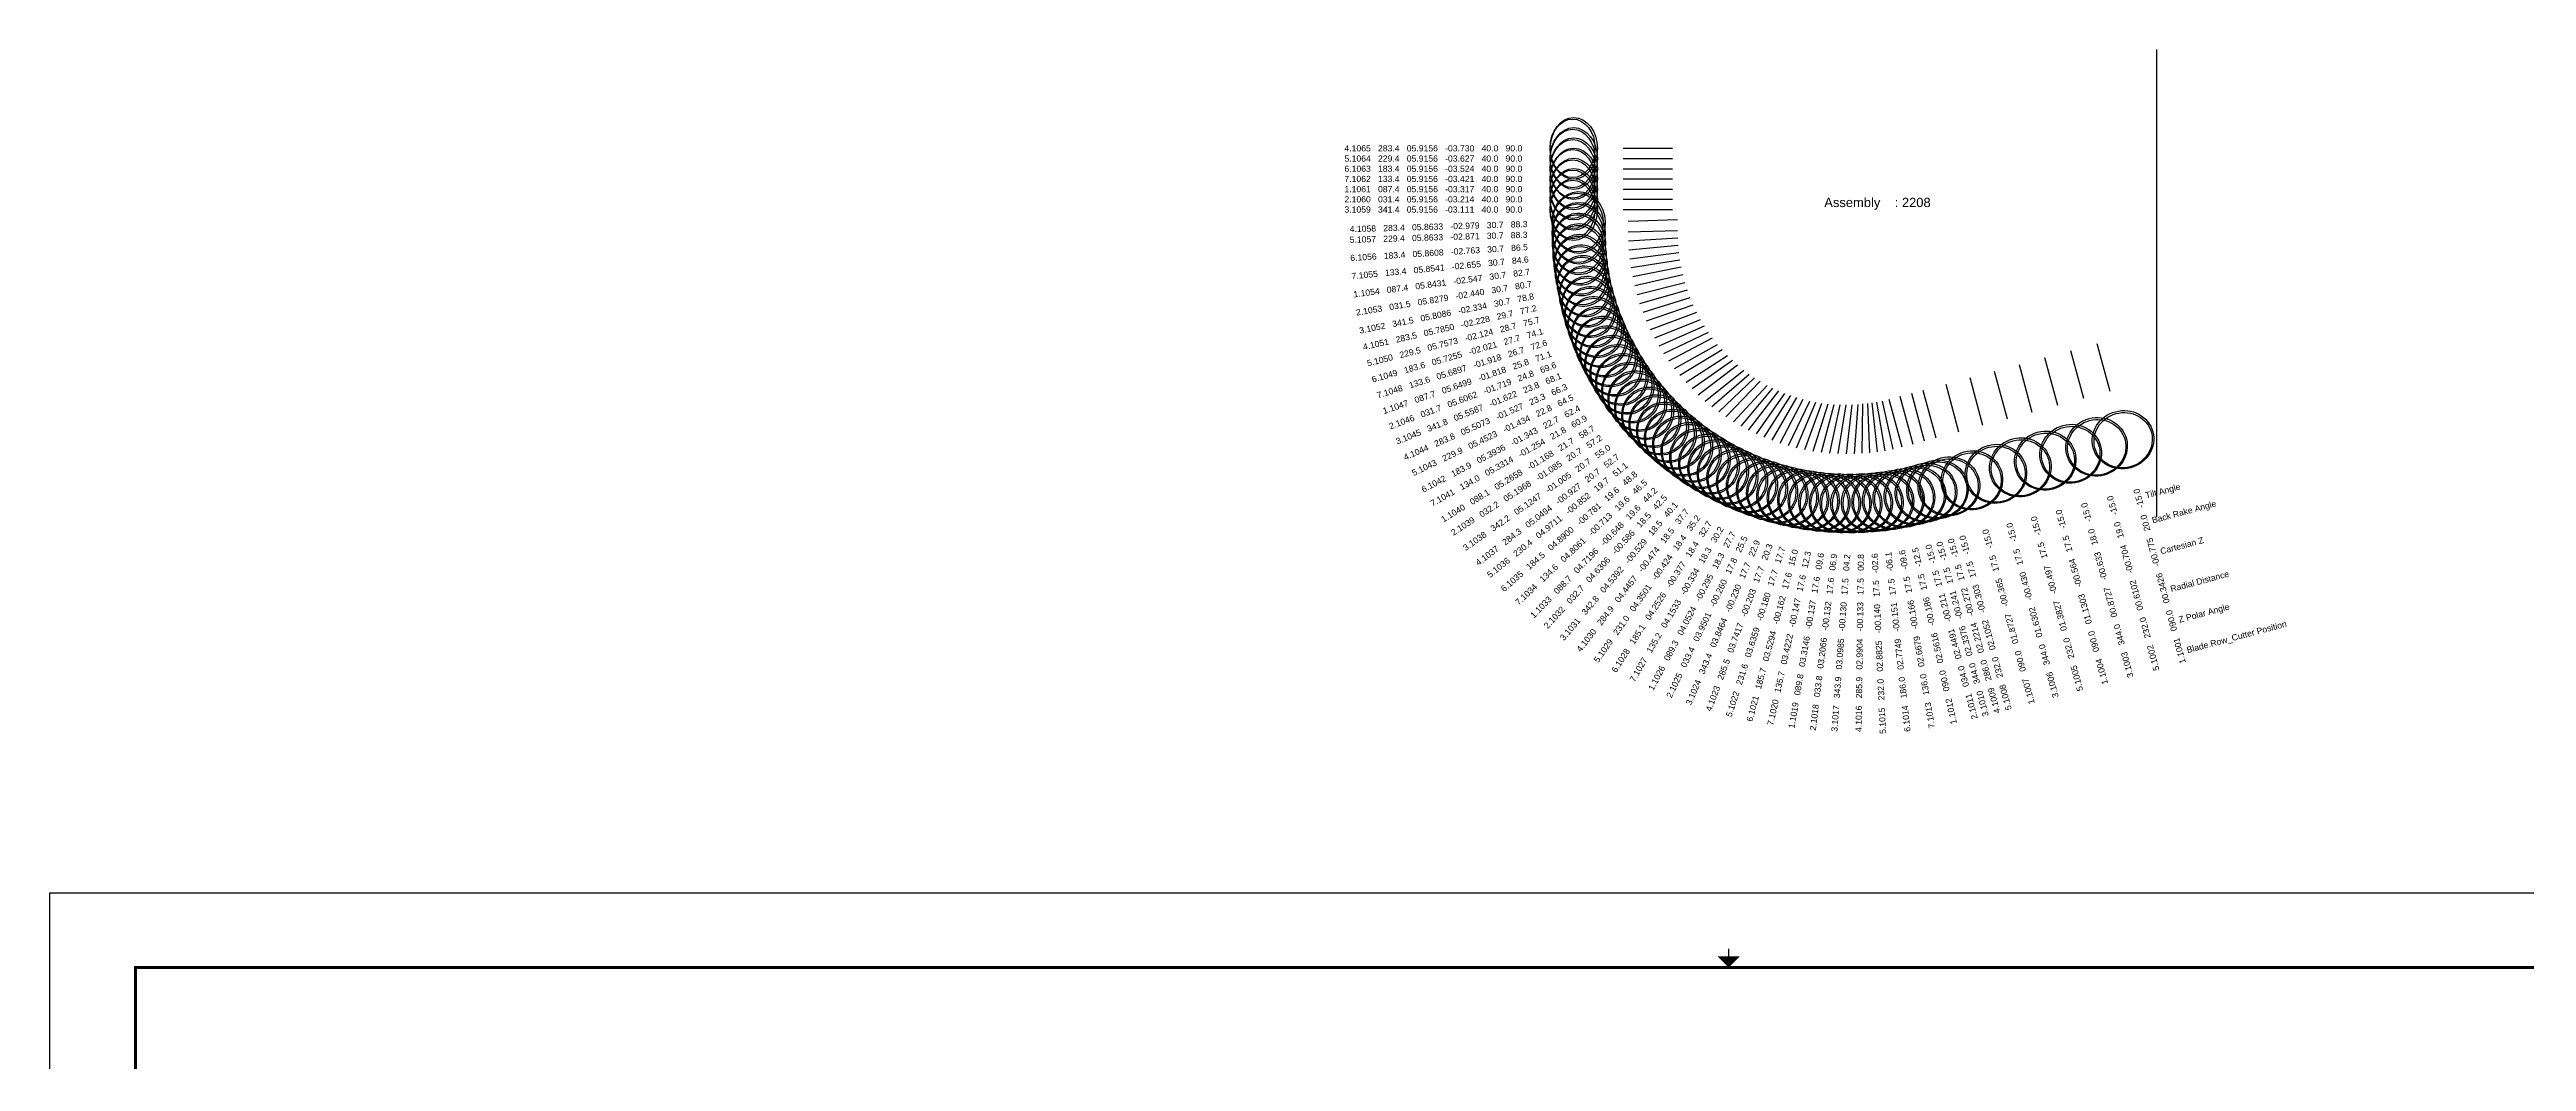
# Model space of a CAD drawing. Header units: inches. Extents: x -35.5 to 32.5, y -59 to 0.4.
# Drawn here: x -35.47 to -10.39, y -16.67 to -6.43 of the extents above; entities that cross this region are included whole.
import ezdxf
from ezdxf.enums import TextEntityAlignment as Align

# ---------------------------------------------------------------- set-up
doc = ezdxf.new("R2010")
doc.units = ezdxf.units.IN
doc.header["$MEASUREMENT"] = 0
for name, color, linetype, true_color in [('Blade_1', 30, 'Continuous', 0xff7f00), ('Blade_2', 7, 'Continuous', 0xcccc00), ('Blade_3', 7, 'Continuous', 0x00cc00), ('Blade_4', 7, 'Continuous', 0x00cccc), ('Blade_5', 7, 'Continuous', 0x0066cc), ('Blade_6', 190, 'Continuous', 0x7f00ff), ('Blade_7', 7, 'Continuous', 0xcc00cc)]:
    doc.layers.add(name, color=color, linetype=linetype, true_color=true_color)
doc.layers.add('Title Block', color=7, linetype='Continuous')
doc.styles.add('RomanD', font='romand.shx', dxfattribs={"width": 0.9})
doc.styles.add('RomanS', font='romans')
doc.styles.get("Standard").update_dxf_attribs({"font": 'arial.ttf'})

# ---------------------------------------------------------------- blocks, each defined once
blk = doc.blocks.new('COT_Dblock')
at = {"layer": 'Title Block', "color": 8}
blk.add_lwpolyline([(0, 0), (34, 0), (34, 22), (0, 22)], close=True, dxfattribs=at)
at = {"layer": 'Title Block', "const_width": 0.015}
blk.add_lwpolyline([(17, 21.438), (17, 21.363)], dxfattribs=at)
at = {"layer": 'Title Block', "const_width": 0.03}
blk.add_lwpolyline([(33.13, 21.25), (0.87, 21.25), (0.87, 0.75), (33.13, 0.75)], close=True, dxfattribs=at)
at = {"layer": 'Title Block'}
blk.add_solid([(16.887, 21.363), (17.113, 21.363), (17, 21.25)], dxfattribs=at)
at = {"layer": 'Title Block', "color": 1, "style": 'RomanS', "flags": 8}
for tag, p in [('FNAME', (0.62, 3.75)), ('REVDATE', (0.62, 2.25)), ('USER', (0.62, 0.75))]:
    blk.add_attdef(tag, text='', height=0.047, rotation=90, dxfattribs=at).set_placement(p, align=Align.BOTTOM_LEFT)
at = {"layer": 'Title Block', "color": 3, "style": 'RomanS', "flags": 8}
blk.add_attdef('DRAWN', text='', height=0.11, dxfattribs=at).set_placement((28.7, 1.984), align=Align.MIDDLE_CENTER)
for tag, p in [('DDATE', (28.356, 1.672)), ('CHECK', (28.356, 1.406)), ('MATRL', (28.356, 1.149)), ('PDATE', (28.356, 0.883)), ('SCALE', (29.896, 0.855)), ('SHEET', (32.005, 0.855))]:
    blk.add_attdef(tag, text='', height=0.094, dxfattribs=at).set_placement(p, align=Align.MIDDLE_LEFT)
at = {"layer": 'Title Block', "color": 3, "style": 'RomanD', "width": 0.9, "flags": 8}
for tag, height, p in [('TITL1', 0.125, (31.337, 1.684)), ('TITL2', 0.094, (31.337, 1.514)), ('TITL3', 0.094, (31.337, 1.374))]:
    blk.add_attdef(tag, text='', height=height, dxfattribs=at).set_placement(p, align=Align.MIDDLE_CENTER)
at = {"layer": 'Title Block', "color": 3, "style": 'RomanS', "flags": 8}
for tag, p in [('FSCM#', (30.337, 1.121)), ('DWG#', (31.81, 1.121)), ('REV#', (32.97, 1.121))]:
    blk.add_attdef(tag, text='', height=0.094, dxfattribs=at).set_placement(p, align=Align.TOP_CENTER)

msp = doc.modelspace()

# ---------------------------------------------------------------- linework, layer by layer
msp.add_line((-14.13498, -11.15624), (-14.13498, -6.42594))
at = {"layer": 'Blade_1'}
for p, q in [((-19.54058, -7.83894), (-19.04058, -7.83894)), ((-19.47227, -8.54373), (-18.97637, -8.47979)), ((-19.30241, -9.17306), (-18.82939, -9.01101)), ((-18.96499, -9.72292), (-18.53774, -9.46319)), ((-14.60958, -9.88822), (-14.73899, -9.40526)), ((-15.39728, -10.09922), (-15.52669, -9.61626)), ((-18.49928, -10.14247), (-18.15094, -9.78378)), ((-17.95014, -10.40948), (-17.71754, -9.96687)), ((-17.36411, -10.51605), (-17.28032, -10.02312)), ((-16.80696, -10.47243), (-16.91518, -9.98428)), ((-16.13968, -10.29822), (-16.26909, -9.81526))]:
    msp.add_line(p, q, dxfattribs=at)
for centre, major_axis, ratio in [((-20.03978, -7.83894), (0, -0.3125), 0.76608), ((-20.05058, -7.83894), (0, -0.2965), 0.76593592), ((-19.96938, -8.60794), (0.03996, -0.30993), 0.86016), ((-19.97808, -8.60894), (0.03791, -0.29407), 0.86003373), ((-19.77768, -9.33604), (0.10128, -0.29563), 0.9008), ((-19.78488, -9.33834), (0.09609, -0.2805), 0.90084317), ((-19.39518, -9.98474), (0.16233, -0.26703), 0.92896), ((-19.40078, -9.98784), (0.15402, -0.25336), 0.92883642), ((-18.85048, -10.50454), (0.22418, -0.21771), 0.9424), ((-18.85458, -10.50834), (0.21271, -0.20656), 0.94232715), ((-15.26658, -10.58724), (0.30185, 0.08088), 0.9536), ((-15.26528, -10.59184), (0.2864, 0.07674), 0.95379427), ((-14.47898, -10.37554), (0.30185, 0.08088), 0.93984), ((-14.47758, -10.38084), (0.2864, 0.07674), 0.93962901), ((-18.18488, -10.85644), (0.27663, -0.14537), 0.94944), ((-16.00898, -10.78624), (0.30185, 0.08088), 0.9536), ((-16.00768, -10.79084), (0.2864, 0.07674), 0.95379427), ((-18.18738, -10.86094), (0.26247, -0.13793), 0.94940978), ((-17.44868, -11.01404), (0.30808, -0.05237), 0.95328), ((-17.44958, -11.01884), (0.29231, -0.04969), 0.95311973), ((-16.69758, -10.96564), (0.30509, 0.06764), 0.9536), ((-16.69658, -10.97034), (0.28947, 0.06417), 0.95379427)]:
    msp.add_ellipse(centre, major_axis=major_axis, ratio=ratio, dxfattribs=at)
at = {"layer": 'Blade_2'}
for p, q in [((-19.54058, -7.94224), (-19.04058, -7.94224)), ((-19.45955, -8.63373), (-18.96609, -8.55313)), ((-19.26318, -9.25942), (-18.79456, -9.08508)), ((-18.90313, -9.79471), (-18.48288, -9.5238)), ((-18.42102, -10.19384), (-18.08322, -9.8252)), ((-17.86588, -10.43535), (-17.65098, -9.98389)), ((-17.28005, -10.51837), (-17.21972, -10.02202)), ((-16.71608, -10.45222), (-16.84549, -9.96926))]:
    msp.add_line(p, q, dxfattribs=at)
for centre, major_axis, ratio in [((-20.03978, -7.94224), (0, -0.3125), 0.76608), ((-20.05058, -7.94224), (0, -0.2965), 0.76593592), ((-19.95418, -8.71464), (0.05037, -0.30841), 0.86016), ((-19.96288, -8.71594), (0.0478, -0.29262), 0.86003373), ((-19.73428, -9.43494), (0.10896, -0.29289), 0.90816), ((-19.74118, -9.43724), (0.10338, -0.27789), 0.9079258), ((-19.32658, -10.06794), (0.16932, -0.26265), 0.93536), ((-19.33178, -10.07104), (0.16065, -0.24921), 0.93524452), ((-18.76178, -10.56614), (0.2304, -0.21113), 0.94816), ((-18.76558, -10.56984), (0.2186, -0.20032), 0.94806071), ((-18.08278, -10.89144), (0.28216, -0.13431), 0.95232), ((-18.08508, -10.89584), (0.26772, -0.12744), 0.95210793), ((-17.34098, -11.01984), (0.31022, -0.0377), 0.95328), ((-17.34158, -11.02464), (0.29433, -0.03577), 0.953457), ((-16.58528, -10.94024), (0.30185, 0.08088), 0.9536), ((-16.58408, -10.94484), (0.2864, 0.07674), 0.95379427)]:
    msp.add_ellipse(centre, major_axis=major_axis, ratio=ratio, dxfattribs=at)
at = {"layer": 'Blade_3'}
for p, q in [((-19.54058, -8.04544), (-19.04058, -8.04544)), ((-19.44331, -8.72318), (-18.95285, -8.62596)), ((-19.22047, -9.34416), (-18.75653, -9.1577)), ((-18.84211, -9.85884), (-18.43273, -9.57177)), ((-15.89718, -10.23322), (-16.02659, -9.75026)), ((-15.13968, -10.03022), (-15.26909, -9.54726)), ((-18.34578, -10.23745), (-18.02381, -9.8549)), ((-17.78306, -10.45688), (-17.58863, -9.99623)), ((-17.1963, -10.5175), (-17.15986, -10.01883)), ((-16.60458, -10.42272), (-16.73399, -9.93976))]:
    msp.add_line(p, q, dxfattribs=at)
for centre, major_axis, ratio in [((-20.03978, -8.04544), (0, -0.3125), 0.76608), ((-20.05058, -8.04544), (0, -0.2965), 0.76593592), ((-19.93498, -8.82074), (0.06076, -0.30654), 0.86016), ((-19.94358, -8.82234), (0.05765, -0.29084), 0.86003373), ((-19.68718, -9.53194), (0.11653, -0.28996), 0.9152), ((-19.69368, -9.53434), (0.11057, -0.27511), 0.91500843), ((-19.25458, -10.14844), (0.17942, -0.25586), 0.93536), ((-19.25968, -10.15164), (0.17023, -0.24276), 0.93558179), ((-15.00898, -10.51804), (0.30185, 0.08088), 0.95104), ((-15.00768, -10.52284), (0.2864, 0.07674), 0.95109612), ((-18.67058, -10.62374), (0.23909, -0.20123), 0.94816), ((-18.67418, -10.62764), (0.22685, -0.19092), 0.94839798), ((-15.76638, -10.72124), (0.30185, 0.08088), 0.9536), ((-15.76518, -10.72584), (0.2864, 0.07674), 0.95379427), ((-17.97938, -10.92224), (0.28791, -0.12152), 0.95232), ((-17.98138, -10.92674), (0.27316, -0.1153), 0.95244519), ((-17.23308, -11.02134), (0.31167, -0.02278), 0.9536), ((-17.23348, -11.02614), (0.29571, -0.02161), 0.953457), ((-16.47378, -10.91064), (0.30185, 0.08088), 0.9536), ((-16.47258, -10.91534), (0.2864, 0.07674), 0.95379427)]:
    msp.add_ellipse(centre, major_axis=major_axis, ratio=ratio, dxfattribs=at)
at = {"layer": 'Blade_4'}
for p, q in [((-19.54058, -7.42594), (-19.04058, -7.42594)), ((-19.48849, -8.16239), (-18.9887, -8.14793)), ((-19.4226, -8.81516), (-18.93498, -8.7046)), ((-19.17521, -9.42474), (-18.71729, -9.22396)), ((-18.77867, -9.92021), (-18.38092, -9.61723)), ((-18.26909, -10.27819), (-17.96361, -9.88236)), ((-17.69991, -10.47506), (-17.5266, -10.00605)), ((-17.11845, -10.51349), (-17.11165, -10.01353)), ((-16.48838, -10.39162), (-16.61779, -9.90866))]:
    msp.add_line(p, q, dxfattribs=at)
for centre, major_axis, ratio in [((-20.03978, -7.42594), (0, -0.3125), 0.76608), ((-20.05058, -7.42594), (0, -0.2965), 0.76593592), ((-19.98948, -8.17694), (0.00904, -0.31237), 0.85984), ((-19.99828, -8.17714), (0.00858, -0.29638), 0.86003373), ((-19.91168, -8.92624), (0.0691, -0.30476), 0.8688), ((-19.91998, -8.92794), (0.06557, -0.28916), 0.8688027), ((-19.63588, -9.62704), (0.12549, -0.2862), 0.91872), ((-19.64228, -9.62954), (0.11907, -0.27154), 0.91871838), ((-19.17948, -10.22584), (0.18936, -0.2486), 0.93568), ((-19.18438, -10.22924), (0.17966, -0.23587), 0.93558179), ((-18.57728, -10.67794), (0.2474, -0.19092), 0.94848), ((-18.58068, -10.68194), (0.23473, -0.18115), 0.94839798), ((-17.87488, -10.94884), (0.29313, -0.10832), 0.95264), ((-17.87668, -10.95344), (0.27812, -0.10277), 0.95278246), ((-17.12528, -11.01864), (0.31247, -0.00425), 0.9536), ((-17.12538, -11.02344), (0.29647, -0.00403), 0.953457), ((-16.35758, -10.87964), (0.30185, 0.08088), 0.9536), ((-16.35638, -10.88424), (0.2864, 0.07674), 0.95379427)]:
    msp.add_ellipse(centre, major_axis=major_axis, ratio=ratio, dxfattribs=at)
at = {"layer": 'Blade_5'}
for p, q in [((-19.54058, -7.52924), (-19.04058, -7.52924)), ((-19.48849, -8.27059), (-18.9887, -8.25613)), ((-19.39812, -8.9063), (-18.91366, -8.78263)), ((-19.12688, -9.50314), (-18.67551, -9.28805)), ((-14.87718, -9.95992), (-15.00659, -9.47696)), ((-18.7089, -9.98392), (-18.3195, -9.67028)), ((-15.64968, -10.16692), (-15.77909, -9.68396)), ((-18.19109, -10.3157), (-17.90287, -9.90714)), ((-17.61615, -10.49018), (-17.46446, -10.01374)), ((-17.04103, -10.50709), (-17.06412, -10.00762)), ((-16.37218, -10.36052), (-16.50159, -9.87756))]:
    msp.add_line(p, q, dxfattribs=at)
for centre, major_axis, ratio in [((-20.03978, -7.52924), (0, -0.3125), 0.76608), ((-20.05058, -7.52924), (0, -0.2965), 0.76593592), ((-19.98948, -8.28514), (0.00904, -0.31237), 0.85984), ((-19.99828, -8.28534), (0.00858, -0.29638), 0.86003373), ((-19.88428, -9.03054), (0.07729, -0.30279), 0.87712), ((-19.89228, -9.03244), (0.07333, -0.28729), 0.8772344), ((-19.58118, -9.71984), (0.13444, -0.28211), 0.92192), ((-19.58728, -9.72254), (0.12755, -0.26766), 0.92209106), ((-19.10148, -10.30044), (0.19603, -0.24337), 0.94176), ((-19.10608, -10.30384), (0.18599, -0.23091), 0.94165261), ((-14.74658, -10.44754), (0.30185, 0.08088), 0.9456), ((-14.74518, -10.45254), (0.2864, 0.07674), 0.94536256), ((-18.48188, -10.72834), (0.25535, -0.18014), 0.9488), ((-18.48508, -10.73244), (0.24228, -0.17092), 0.94873524), ((-16.24138, -10.84844), (0.30185, 0.08088), 0.9536), ((-15.51898, -10.65484), (0.30185, 0.08088), 0.9536), ((-15.51768, -10.65954), (0.2864, 0.07674), 0.95379427), ((-17.76928, -10.97154), (0.29777, -0.09481), 0.95296), ((-17.77088, -10.97614), (0.28253, -0.08995), 0.95278246), ((-17.01768, -11.01174), (0.31217, 0.01443), 0.9536), ((-17.01748, -11.01654), (0.29618, 0.01369), 0.95379427), ((-16.24018, -10.85314), (0.2864, 0.07674), 0.95379427)]:
    msp.add_ellipse(centre, major_axis=major_axis, ratio=ratio, dxfattribs=at)
at = {"layer": 'Blade_6'}
for p, q in [((-19.54058, -7.63244), (-19.04058, -7.63244)), ((-19.48675, -8.36198), (-18.9877, -8.33113)), ((-19.36991, -8.99632), (-18.88895, -8.85963)), ((-19.07667, -9.57706), (-18.63362, -9.34532)), ((-18.64103, -10.03966), (-18.2646, -9.71056)), ((-18.11181, -10.35013), (-17.84145, -9.92953)), ((-17.5323, -10.50194), (-17.40281, -10.019)), ((-16.9641, -10.49823), (-17.01727, -10.00107))]:
    msp.add_line(p, q, dxfattribs=at)
for centre, major_axis, ratio in [((-20.03978, -7.63244), (0, -0.3125), 0.76608), ((-20.05058, -7.63244), (0, -0.2965), 0.76593592), ((-19.98698, -8.39294), (0.01928, -0.3119), 0.86016), ((-19.99578, -8.39344), (0.01829, -0.29594), 0.86003373), ((-19.85278, -9.13374), (0.08543, -0.3006), 0.88512), ((-19.86048, -9.13574), (0.08106, -0.28521), 0.88532884), ((-19.52258, -9.81054), (0.14484, -0.27691), 0.92224), ((-19.52858, -9.81344), (0.13743, -0.26273), 0.92209106), ((-19.02058, -10.37184), (0.20569, -0.23527), 0.94176), ((-19.02498, -10.37534), (0.19515, -0.22322), 0.94198988), ((-18.38458, -10.77494), (0.26288, -0.16897), 0.94912), ((-18.38758, -10.77914), (0.24942, -0.16032), 0.94907251), ((-17.66308, -10.98984), (0.30184, -0.08093), 0.95296), ((-17.66438, -10.99454), (0.28638, -0.07679), 0.95311973), ((-16.91038, -11.00054), (0.31073, 0.03323), 0.9536), ((-16.90988, -11.00534), (0.29482, 0.03153), 0.95379427)]:
    msp.add_ellipse(centre, major_axis=major_axis, ratio=ratio, dxfattribs=at)
at = {"layer": 'Blade_7'}
for p, q in [((-19.54058, -7.73574), (-19.04058, -7.73574)), ((-19.48138, -8.45299), (-18.98363, -8.40559)), ((-19.33799, -9.08542), (-18.86084, -8.93598)), ((-19.02082, -9.65369), (-18.584, -9.41041)), ((-18.57105, -10.09257), (-18.20828, -9.74848)), ((-18.03149, -10.38141), (-17.77973, -9.94942)), ((-17.44813, -10.51064), (-17.34123, -10.0222)), ((-16.88788, -10.48707), (-16.97122, -9.99407))]:
    msp.add_line(p, q, dxfattribs=at)
for centre, major_axis, ratio in [((-20.03978, -7.73574), (0, -0.3125), 0.76608), ((-20.05058, -7.73574), (0, -0.2965), 0.76593592), ((-19.98038, -8.50054), (0.02963, -0.31109), 0.86016), ((-19.98908, -8.50134), (0.02811, -0.29516), 0.86003373), ((-19.81718, -9.23564), (0.0934, -0.29822), 0.89312), ((-19.82468, -9.23784), (0.08861, -0.28295), 0.893086), ((-19.46068, -9.89894), (0.15205, -0.27301), 0.92864), ((-19.46638, -9.90184), (0.14427, -0.25904), 0.92883642), ((-18.93678, -10.43984), (0.21506, -0.22673), 0.94208), ((-18.94108, -10.44354), (0.20405, -0.21512), 0.94198988), ((-18.28558, -10.81764), (0.27, -0.15735), 0.94912), ((-18.28828, -10.82204), (0.25617, -0.14929), 0.94907251), ((-17.55608, -11.00414), (0.30527, -0.06682), 0.95296), ((-17.55718, -11.00884), (0.28964, -0.0634), 0.95311973), ((-16.80368, -10.98524), (0.30813, 0.05208), 0.9536), ((-16.80288, -10.98994), (0.29235, 0.04942), 0.95379427)]:
    msp.add_ellipse(centre, major_axis=major_axis, ratio=ratio, dxfattribs=at)

# ---------------------------------------------------------------- block references
at = {"layer": 'Title Block'}
msp.add_blockref('COT_Dblock', (-35.47119, -36.96734), dxfattribs=at)

# ---------------------------------------------------------------- texts
msp.add_text('Assembly    : 2208', height=0.09375).set_placement((-17.50349, -7.97366), align=Align.MIDDLE_LEFT)
for s, p in [('   Tilt Angle', (-14.32229, -10.9604)), ('   Back Rake Angle', (-14.25499, -11.21154)), ('   Cartesian Z', (-14.17088, -11.52546)), ('   Radial Distance', (-14.06864, -11.907)), ('   Z Polar Angle', (-13.98531, -12.21803)), ('   Blade.Row_Cutter Position', (-13.903, -12.5252))]:
    msp.add_text(s, height=0.0625, rotation=15).set_placement(p, align=Align.MIDDLE_LEFT)
at = {"layer": 'Blade_1'}
msp.add_text('1.1061   087.4   05.9156   -03.317   40.0   90.0', height=0.0625, dxfattribs=at).set_placement((-20.56058, -7.83894), align=Align.MIDDLE_RIGHT)
for s, rotation, p in [('1.1054   087.4   05.8431   -02.547   30.7   82.7', 7.3465, (-20.48389, -8.67415)), ('1.1047   087.7   05.6499   -01.818   25.8   71.1', 18.9103, (-20.26735, -9.50363)), ('1.1040   088.1   05.2658   -01.168   21.7   58.7', 31.2959, (-19.83657, -10.25276)), ('1.1033   088.7   04.7196   -00.648   19.6   44.2', 45.8392, (-19.20988, -10.87421)), ('1.1001   090.0   00.3426   -00.775   20.0   -15.0', 105, (-14.34558, -10.87346)), ('1.1007   090.0   01.8727   -00.365   17.5   -15.0', 105, (-15.87568, -11.28346)), ('1.1004   090.0   01.1303   -00.564   17.5   -15.0', 105, (-15.13328, -11.08446)), ('1.1026   089.3   04.0524   -00.295   18.3   27.7', 62.2779, (-18.42462, -11.3124)), ('1.1019   089.8   03.3146   -00.137   17.6   09.6', 80.3529, (-17.53504, -11.52163)), ('1.1012   090.0   02.5616   -00.186   17.5   -12.5', 102.5, (-16.58619, -11.46825))]:
    msp.add_text(s, height=0.0625, rotation=rotation, dxfattribs=at).set_placement(p, align=Align.MIDDLE_RIGHT)
at = {"layer": 'Blade_2'}
msp.add_text('2.1060   031.4   05.9156   -03.214   40.0   90.0', height=0.0625, dxfattribs=at).set_placement((-20.56058, -7.94224), align=Align.MIDDLE_RIGHT)
for s, rotation, p in [('2.1053   031.5   05.8279   -02.440   30.7   80.7', 9.2765, (-20.46621, -8.79815)), ('2.1046   031.7   05.6062   -01.719   24.8   69.6', 20.4062, (-20.21917, -9.61506)), ('2.1039   032.2   05.1968   -01.085   20.7   57.2', 32.8079, (-19.76043, -10.34737)), ('2.1032   032.7   04.6306   -00.586   18.5   42.5', 47.4989, (-19.11014, -10.94585)), ('2.1025   033.4   03.9501   -00.260   17.8   25.5', 64.545, (-18.30428, -11.35633)), ('2.1018   033.8   03.2066   -00.132   17.6   06.9', 83.0705, (-17.40311, -11.53092)), ('2.1011   034.0   02.4491   -00.211   17.5   -15.0', 105, (-16.45208, -11.43746))]:
    msp.add_text(s, height=0.0625, rotation=rotation, dxfattribs=at).set_placement(p, align=Align.MIDDLE_RIGHT)
at = {"layer": 'Blade_3'}
msp.add_text('3.1059   341.4   05.9156   -03.111   40.0   90.0', height=0.0625, dxfattribs=at).set_placement((-20.56058, -8.04544), align=Align.MIDDLE_RIGHT)
for s, rotation, p in [('3.1052   341.5   05.8086   -02.334   30.7   78.8', 11.2118, (-20.44385, -8.9215)), ('3.1045   341.8   05.5587   -01.622   23.8   68.1', 21.8952, (-20.16689, -9.72453)), ('3.1038   342.2   05.1247   -01.005   20.7   55.0', 35.0387, (-19.67725, -10.44445)), ('3.1031   342.8   04.5392   -00.529   18.5   40.1', 49.9148, (-19.00258, -11.01784)), ('3.1003   344.0   00.8727   -00.633   18.0   -15.0', 105, (-14.87568, -11.01546)), ('3.1006   344.0   01.6302   -00.430   17.5   -15.0', 105, (-15.63318, -11.21846)), ('3.1024   343.4   03.8464   -00.230   17.7   22.9', 67.1164, (-18.1797, -11.3966)), ('3.1010   344.0   02.3376   -00.241   17.5   -15.0', 105, (-16.34058, -11.40796)), ('3.1017   343.9   03.0985   -00.130   17.5   04.2', 85.8199, (-17.27065, -11.53478))]:
    msp.add_text(s, height=0.0625, rotation=rotation, dxfattribs=at).set_placement(p, align=Align.MIDDLE_RIGHT)
at = {"layer": 'Blade_4'}
msp.add_text('4.1065   283.4   05.9156   -03.730   40.0   90.0', height=0.0625, dxfattribs=at).set_placement((-20.56058, -7.42594), align=Align.MIDDLE_RIGHT)
for s, rotation, p in [('4.1058   283.4   05.8633   -02.979   30.7   88.3', 1.6574, (-20.50807, -8.19189)), ('4.1051   283.5   05.7850   -02.228   29.7   77.2', 12.7756, (-20.41735, -9.04072)), ('4.1044   283.8   05.5073   -01.527   23.3   66.3', 23.6763, (-20.10935, -9.83434)), ('4.1037   284.3   05.0494   -00.927   20.7   52.7', 37.2971, (-19.59009, -10.53827)), ('4.1030   284.9   04.4457   -00.474   18.5   37.7', 52.3414, (-18.89227, -11.08569)), ('4.1023   285.5   03.7417   -00.203   17.7   20.3', 69.72, (-18.05345, -11.43183)), ('4.1009   286.0   02.2214   -00.272   17.5   -15.0', 105, (-16.22438, -11.37686)), ('4.1016   285.9   02.9904   -00.133   17.5   00.8', 89.221, (-17.13231, -11.53339))]:
    msp.add_text(s, height=0.0625, rotation=rotation, dxfattribs=at).set_placement(p, align=Align.MIDDLE_RIGHT)
at = {"layer": 'Blade_5'}
msp.add_text('5.1064   229.4   05.9156   -03.627   40.0   90.0', height=0.0625, dxfattribs=at).set_placement((-20.56058, -7.52924), align=Align.MIDDLE_RIGHT)
for s, rotation, p in [('5.1057   229.4   05.8633   -02.871   30.7   88.3', 1.6574, (-20.50807, -8.30009)), ('5.1050   229.5   05.7573   -02.124   28.7   75.7', 14.3198, (-20.38643, -9.15858)), ('5.1043   229.9   05.4523   -01.434   22.8   64.5', 25.4798, (-20.04767, -9.94194)), ('5.1036   230.4   04.9711   -00.852   19.7   51.1', 38.8503, (-19.50326, -10.62376)), ('5.1002   232.0   00.6102   -00.704   19.0   -15.0', 105, (-14.61318, -10.94516)), ('5.1029   231.0   04.3501   -00.424   18.4   35.2', 54.7989, (-18.77907, -11.14918)), ('5.1005   232.0   01.3827   -00.497   17.5   -15.0', 105, (-15.38568, -11.15216)), ('5.1022   231.6   03.6359   -00.180   17.7   17.7', 72.3391, (-17.9256, -11.4621)), ('5.1015   232.0   02.8825   -00.140   17.5   -02.6', 92.6467, (-16.99393, -11.526)), ('5.1008   232.0   02.1052   -00.303   17.5   -15.0', 105, (-16.10818, -11.34576))]:
    msp.add_text(s, height=0.0625, rotation=rotation, dxfattribs=at).set_placement(p, align=Align.MIDDLE_RIGHT)
at = {"layer": 'Blade_6'}
msp.add_text('6.1063   183.4   05.9156   -03.524   40.0   90.0', height=0.0625, dxfattribs=at).set_placement((-20.56058, -7.63244), align=Align.MIDDLE_RIGHT)
for s, rotation, p in [('6.1056   183.4   05.8608   -02.763   30.7   86.5', 3.537, (-20.50481, -8.4249)), ('6.1049   183.6   05.7255   -02.021   27.7   74.1', 15.8656, (-20.35105, -9.27517)), ('6.1042   183.9   05.3936   -01.343   22.7   62.4', 27.6126, (-19.98049, -10.04982)), ('6.1035   184.5   04.8900   -00.781   19.6   48.8', 41.1623, (-19.40893, -10.71102)), ('6.1028   185.1   04.2526   -00.377   18.4   32.7', 57.2674, (-18.66335, -11.20815)), ('6.1021   185.7   03.5294   -00.162   17.6   15.0', 74.9904, (-17.79646, -11.48714)), ('6.1014   186.0   02.7749   -00.151   17.5   -06.1', 96.1035, (-16.85565, -11.51245))]:
    msp.add_text(s, height=0.0625, rotation=rotation, dxfattribs=at).set_placement(p, align=Align.MIDDLE_RIGHT)
at = {"layer": 'Blade_7'}
msp.add_text('7.1062   133.4   05.9156   -03.421   40.0   90.0', height=0.0625, dxfattribs=at).set_placement((-20.56058, -7.73574), align=Align.MIDDLE_RIGHT)
for s, rotation, p in [('7.1055   133.4   05.8541   -02.655   30.7   84.6', 5.44, (-20.49678, -8.54969)), ('7.1048   133.6   05.6897   -01.918   26.7   72.6', 17.3896, (-20.31137, -9.39026)), ('7.1041   134.0   05.3314   -01.254   21.8   60.9', 29.1151, (-19.91194, -10.14999)), ('7.1034   134.6   04.8061   -00.713   19.6   46.5', 43.4862, (-19.3111, -10.79451)), ('7.1027   135.2   04.1533   -00.334   18.3   30.2', 59.767, (-18.54507, -11.26267)), ('7.1020   135.7   03.4222   -00.147   17.6   12.3', 77.654, (-17.66622, -11.50705)), ('7.1013   136.0   02.6679   -00.166   17.5   -09.6', 99.5943, (-16.71788, -11.49281))]:
    msp.add_text(s, height=0.0625, rotation=rotation, dxfattribs=at).set_placement(p, align=Align.MIDDLE_RIGHT)

doc.saveas('drawing.dxf')
